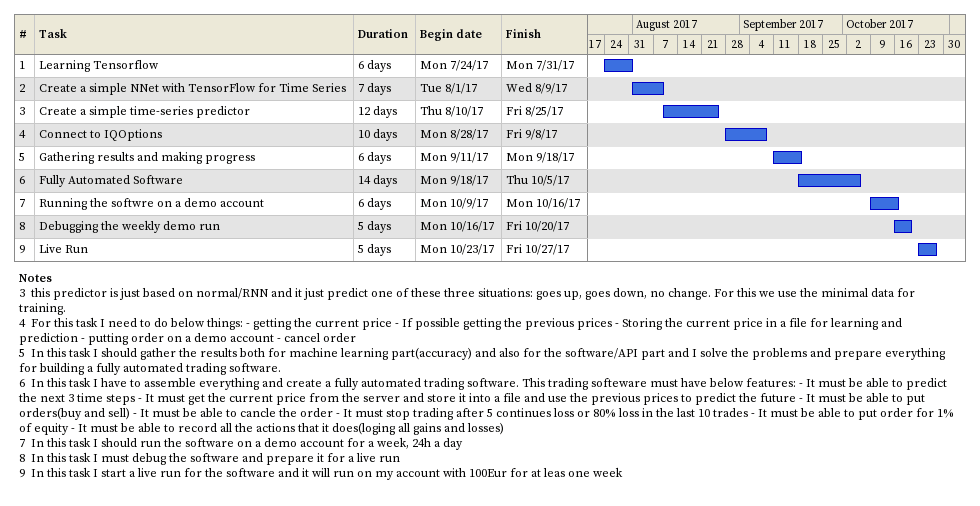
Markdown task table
| ID | Task | Duration | Start | Finish |
|---|---|---|---|---|
| 1 | Learning Tensorflow | 6d | 2017-07-24 | 2017-07-31 |
| 2 | Create a simple NNet with TensorFlow for Time Series | 7d | 2017-08-01 | 2017-08-09 |
| 3 | Create a simple time-series predictor | 12d | 2017-08-10 | 2017-08-25 |
| 4 | Connect to IQOptions | 10d | 2017-08-28 | 2017-09-08 |
| 5 | Gathering results and making progress | 6d | 2017-09-11 | 2017-09-18 |
| 6 | Fully Automated Software | 14d | 2017-09-18 | 2017-10-05 |
| 7 | Running the softwre on a demo account | 6d | 2017-10-09 | 2017-10-16 |
| 8 | Debugging the weekly demo run | 5d | 2017-10-16 | 2017-10-20 |
| 9 | Live Run | 5d | 2017-10-23 | 2017-10-27 |

Notes
- 3: this predictor is just based on normal/RNN and it just predict one of these three situations: goes up, goes down, no change. For this we use the minimal data for training.
- 4: For this task I need to do below things: - getting the current price - If possible getting the previous prices - Storing the current price in a file for learning and prediction - putting order on a demo account - cancel order
- 5: In this task I should gather the results both for machine learning part(accuracy) and also for the software/API part and I solve the problems and prepare everything for building a fully automated trading software.
- 6: In this task I have to assemble everything and create a fully automated trading software. This trading softeware must have below features: - It must be able to predict the next 3 time steps - It must get the current price from the server and store it into a file and use the previous prices to predict the future - It must be able to put orders(buy and sell) - It must be able to cancle the order - It must stop trading after 5 continues loss or 80% loss in the last 10 trades - It must be able to put order for 1% of equity - It must be able to record all the actions that it does(loging all gains and losses)
- 7: In this task I should run the software on a demo account for a week, 24h a day
- 8: In this task I must debug the software and prepare it for a live run
- 9: In this task I start a live run for the software and it will run on my account with 100Eur for at leas one week
